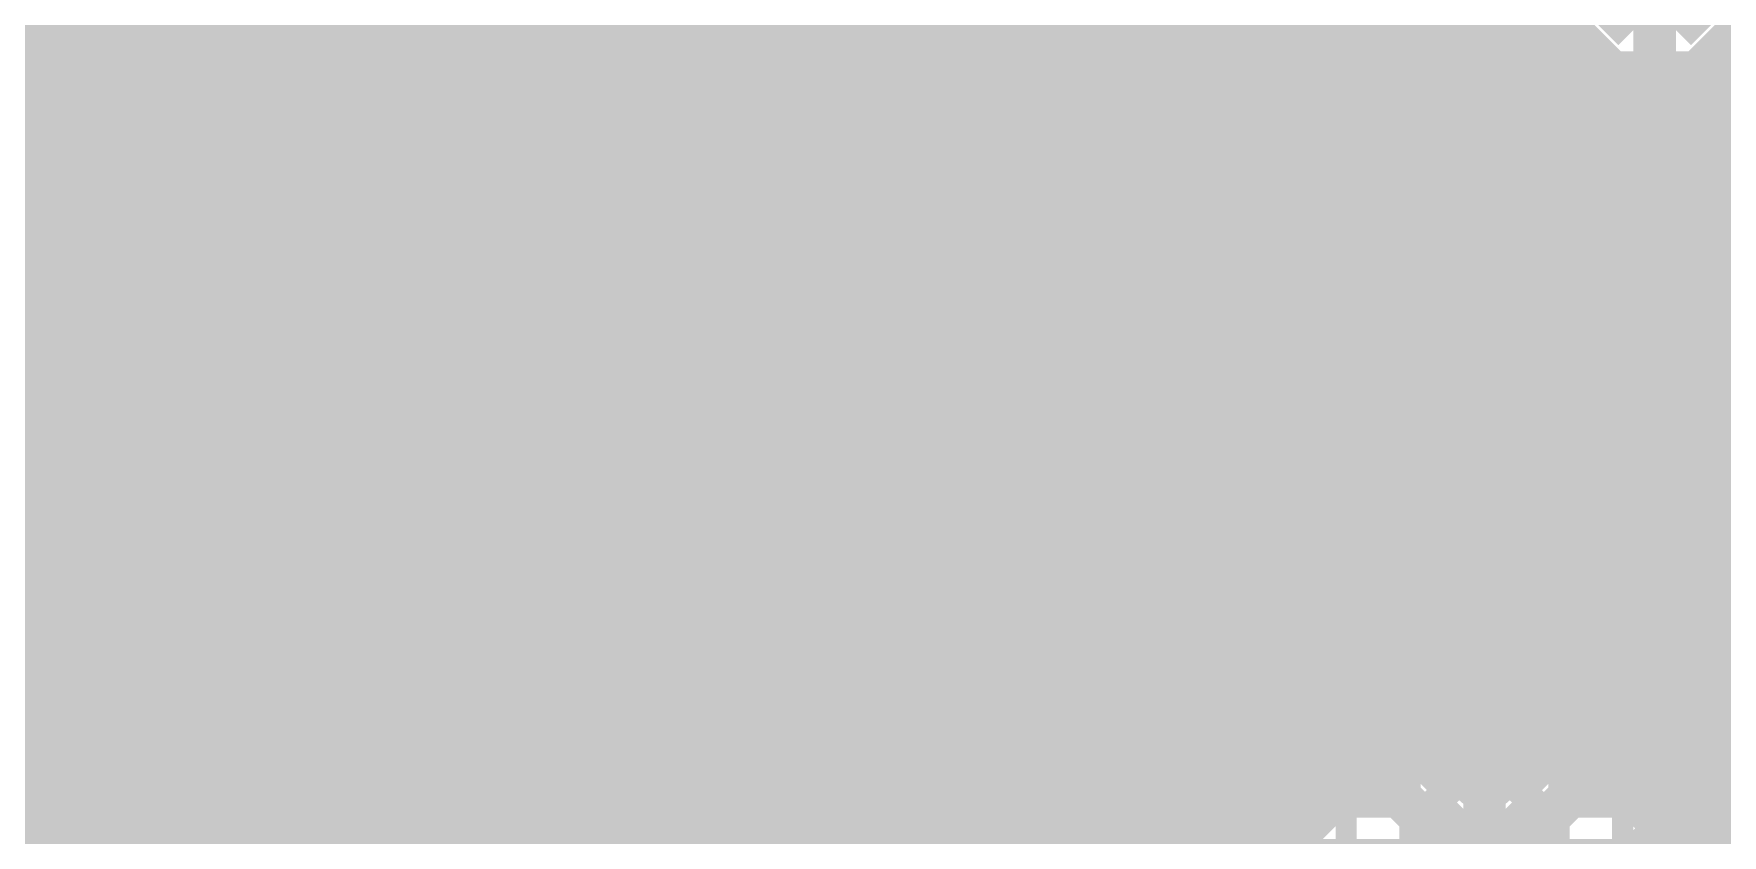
# Model space of a CAD drawing. Extents: x -5 to 157, y -120 to 103.
# Drawn here: x 12.68 to 22.76, y -7.22 to -2.44 of the extents above; entities that cross this region are included whole.
import ezdxf

# ---------------------------------------------------------------- set-up
doc = ezdxf.new("R2010")
doc.units = 0
doc.header["$MEASUREMENT"] = 0
doc.layers.get('0').update_dxf_attribs({"linetype": 'CONTINUOUS'})
for name, color, linetype in [('22-304-2_BOT', 7, 'CONTINUOUS'), ('22-304-2_DRD', 7, 'CONTINUOUS'), ('22-304-2_DRL', 2, 'CONTINUOUS'), ('22-304-2_IN1', 4, 'CONTINUOUS'), ('22-304-2_IN2', 3, 'CONTINUOUS'), ('22-304-2_SMB', 5, 'CONTINUOUS'), ('22-304-2_SPB', 14, 'CONTINUOUS'), ('22-304-2_SSB', 12, 'CONTINUOUS'), ('22-304-2_TOP', 13, 'CONTINUOUS'), ('THRUHOLE_TAP', 7, 'CONTINUOUS')]:
    doc.layers.add(name, color=color, linetype=linetype)

# ---------------------------------------------------------------- blocks, each defined once
blk = doc.blocks.new('ROUND_39')
at = {"const_width": 0.40005}
blk.add_lwpolyline([(-0.200024, 0, 1), (0.200024, 0, 1)], format="xyb", close=True, dxfattribs=at)
blk = doc.blocks.new('OBLONG_70')
at = {"const_width": 0.2794}
blk.add_lwpolyline([(0.7493, 0), (-0.7493, 0)], dxfattribs=at)
at = {"const_width": 0.1397}
for points in [[(-0.81915, 0, 1), (-0.67945, 0, 1)], [(0.67945, 0, 1), (0.81915, 0, 1)]]:
    blk.add_lwpolyline(points, format="xyb", close=True, dxfattribs=at)
blk = doc.blocks.new('RECTANGLE_71')
blk.add_solid([(0.889, 0.1397), (0.889, -0.1397), (-0.889, 0.1397), (-0.889, -0.1397)])
blk = doc.blocks.new('ROUND_88')
at = {"const_width": 0.10033}
blk.add_lwpolyline([(-0.050164, 0, 1), (0.050164, 0, 1)], format="xyb", close=True, dxfattribs=at)
blk = doc.blocks.new('ROUND_42')
at = {"const_width": 0.40005}
blk.add_lwpolyline([(-0.200024, 0, 1), (0.200024, 0, 1)], format="xyb", close=True, dxfattribs=at)
blk = doc.blocks.new('ROUND_80')
at = {"const_width": 0.10033}
blk.add_lwpolyline([(-0.050164, 0, 1), (0.050164, 0, 1)], format="xyb", close=True, dxfattribs=at)

msp = doc.modelspace()

# ---------------------------------------------------------------- linework, layer by layer
at = {"layer": '22-304-2_BOT', "const_width": 0.254}
for points in [[(2.54, 29.845), (5.08, 29.845), (9.017, 25.908), (9.017, 10.16), (10.414, 8.763), (10.414, 5.842), (13.335, 2.921), (13.335, -2.286), (13.6271, -2.5781), (16.4338, -2.5781)], [(2.54, 27.305), (6.731, 27.305), (8.509, 25.527), (8.509, 9.906), (9.906, 8.509), (9.906, 5.08), (12.827, 2.159), (12.827, -2.54), (13.36548, -3.07848), (16.4338, -3.07848)], [(24.13, -22.7838), (24.13, -22.479), (17.526, -15.875), (17.526, -8.763), (20.193, -6.096), (20.193, -3.048), (22.41804, -0.82296), (22.41804, 1.905)], [(22.352, -2.032), (22.352, -5.08), (22.91842, -5.64642), (22.91842, -9.5631)], [(22.225, -22.7838), (22.225, -21.336), (17.018, -16.129), (17.018, -8.509), (19.685, -5.842), (19.685, -2.54), (19.22272, -2.07772), (16.4338, -2.07772)], [(21.60016, -2.54), (20.828, -3.30962)], [(21.5138, -2.62382), (21.5138, -6.83514)], [(21.63572, -2.5908), (21.54682, -2.5908)], [(18.95856, -2.71272), (17.8308, -2.71272)], [(17.8562, -2.71272), (17.8562, -6.77164)], [(18.0848, -2.71272), (18.0848, -6.54304)], [(18.3134, -2.71272), (18.3134, -6.31444)], [(18.542, -2.71272), (18.542, -6.08584)], [(18.7706, -2.71272), (18.7706, -5.85724)], [(18.95856, -2.71272), (19.05, -2.80162)], [(21.717, -2.6797), (21.717, -5.08)], [(19.05, -2.8194), (17.78254, -2.8194)], [(18.9992, -2.75082), (18.9992, -5.62864)], [(19.05, -2.80162), (19.05, -5.57784)], [(21.717, -2.8194), (21.31822, -2.8194)], [(21.2852, -2.85242), (21.2852, -6.92404)], [(19.05, -3.048), (17.8308, -3.048)], [(21.717, -3.048), (21.08962, -3.048)], [(21.0566, -3.08102), (21.0566, -6.78434)], [(10.0838, -3.175), (10.98804, -4.07924), (16.4338, -4.07924)], [(11.5062, -3.175), (11.91006, -3.57886), (16.4338, -3.57886)], [(19.05, -3.2766), (17.80032, -3.2766)], [(20.828, -3.30962), (20.828, -6.096)], [(21.717, -3.2766), (20.86102, -3.2766)], [(16.4338, -5.08), (17.78, -5.08), (18.034, -4.826), (18.034, -3.4798)], [(18.034, -3.4798), (18.034, -4.826), (17.78, -5.08), (16.4338, -5.08)], [(16.4338, -5.08), (17.78, -5.08), (18.034, -4.826), (18.034, -3.4798)], [(19.05, -3.5052), (17.82572, -3.5052)], [(21.717, -3.5052), (20.828, -3.5052)], [(19.05, -3.7338), (17.81048, -3.7338)], [(21.717, -3.7338), (20.828, -3.7338)], [(19.05, -3.9624), (17.82064, -3.9624)], [(21.717, -3.9624), (20.828, -3.9624)], [(19.05, -4.191), (17.82064, -4.191)], [(21.717, -4.191), (20.828, -4.191)], [(19.05, -4.4196), (17.81048, -4.4196)], [(21.717, -4.4196), (20.828, -4.4196)], [(19.05, -4.6482), (17.82572, -4.6482)], [(21.717, -4.6482), (20.828, -4.6482)], [(19.05, -4.8768), (17.75714, -4.8768)], [(21.717, -4.8768), (20.828, -4.8768)], [(17.6276, -5.04952), (17.6276, -5.10794)], [(19.05, -5.1054), (17.62252, -5.1054)], [(21.717, -5.1054), (20.828, -5.1054)], [(21.7424, -5.2578), (21.7424, -6.74116)], [(19.05, -5.334), (17.78254, -5.334)], [(21.77034, -5.334), (20.828, -5.334)], [(19.05, -5.5626), (17.8308, -5.5626)], [(21.93544, -5.5626), (20.828, -5.5626)], [(21.9075, -5.53212), (22.28342, -5.90804)], [(16.4338, -5.58038), (11.33602, -5.58038), (11.2014, -5.715)], [(19.05, -5.57784), (17.8308, -6.79704)], [(21.971, -5.59562), (21.971, -6.71322)], [(18.83664, -5.7912), (17.79524, -5.7912)], [(22.16404, -5.7912), (20.828, -5.7912)], [(22.1996, -5.82422), (22.1996, -6.74116)], [(22.28342, -5.90804), (22.28342, -6.76656)], [(18.60804, -6.0198), (17.82826, -6.0198)], [(22.28342, -6.0198), (20.828, -6.0198)], [(10.0838, -10.16), (11.0998, -9.144), (12.192, -9.144), (15.25524, -6.08076), (16.4338, -6.08076)], [(20.828, -6.096), (20.828, -6.72084)], [(18.37944, -6.2484), (17.80794, -6.2484)], [(22.28342, -6.2484), (20.81022, -6.2484)], [(17.8308, -6.43382), (17.8308, -6.79704)], [(18.15084, -6.477), (17.8308, -6.477)], [(20.64258, -6.54558), (20.4343, -6.75132)], [(22.28342, -6.477), (20.701, -6.477)], [(18.91538, -9.5631), (18.91538, -8.26262), (20.574, -6.604), (21.336, -6.604)], [(20.5994, -6.58622), (20.5994, -6.7183)], [(17.92224, -6.7056), (17.8308, -6.7056)], [(22.28342, -6.7056), (20.48002, -6.7056)], [(21.37664, -6.9342), (21.29536, -6.9342)]]:
    msp.add_lwpolyline(points, dxfattribs=at)
for points in [[(21.60016, -2.54, 0.0503132), (21.71677, -2.67993)], [(17.78, -2.82702, 0.041362), (17.81283, -2.72537)], [(17.8308, -3.07848, 0.1000102), (17.78, -2.82702)], [(17.78, -3.3274, 0.0990958), (17.82982, -3.07848)], [(17.8308, -3.57886, 0.1000102), (17.78, -3.3274)], [(17.78, -3.82778, 0.0990958), (17.82982, -3.57886)], [(17.8308, -4.07924, 0.1000102), (17.78, -3.82778)], [(17.78, -4.32816, 0.0990958), (17.82982, -4.07924)], [(17.8308, -4.57962, 0.1000102), (17.78, -4.32816)], [(17.59458, -5.08, 0.2242978), (17.83094, -4.57962)], [(17.8308, -5.58038, 0.2242981), (17.59449, -5.08011)], [(21.717, -5.08, 0.1989118), (21.90299, -5.52901)], [(21.717, -5.08, 0.1989118), (21.90299, -5.52901)], [(17.78, -5.8293, 0.0990958), (17.82982, -5.58038)], [(17.8308, -6.08076, 0.1000102), (17.78, -5.8293)], [(17.78, -6.32968, 0.0990958), (17.82982, -6.08076)], [(20.64258, -6.54558, 0.1989124), (20.8288, -6.096)], [(20.64258, -6.54558, 0.1989124), (20.8288, -6.096)], [(17.81302, -6.43382, 0.0422688), (17.77927, -6.32998)], [(20.701, -6.71322, 0.0746087), (20.43486, -6.75315)], [(21.336, -6.9723, 0.1963405), (20.701, -6.71295)], [(21.971, -6.71322, 0.1963406), (21.33619, -6.97249)], [(22.28342, -6.76656, 0.0879558), (21.971, -6.71117)]]:
    msp.add_lwpolyline(points, format="xyb", dxfattribs=at)
at = {"layer": '22-304-2_DRD', "const_width": 0.254}
for points in [[(22.225, -2.413), (21.971, -2.159)], [(22.733, -2.159), (22.479, -2.413)], [(21.717, -2.286), (22.098, -2.667)], [(22.606, -2.667), (22.987, -2.286)], [(22.479, -2.413), (22.225, -2.413)], [(22.098, -2.667), (22.606, -2.667)], [(17.78, -2.8448), (17.399, -3.2258)], [(17.78, -2.8448), (17.399, -3.2258)], [(17.78, -2.8448), (17.399, -3.2258)], [(18.288, -2.8448), (17.78, -2.8448)], [(18.288, -2.8448), (17.78, -2.8448)], [(18.288, -2.8448), (17.78, -2.8448)], [(18.669, -3.2258), (18.288, -2.8448)], [(18.669, -3.2258), (18.288, -2.8448)], [(18.669, -3.2258), (18.288, -2.8448)], [(17.78, -3.0988), (17.78, -3.2258)], [(17.907, -3.0988), (17.78, -3.0988)], [(17.78, -3.0988), (17.78, -3.2258)], [(17.907, -3.0988), (17.78, -3.0988)], [(17.78, -3.0988), (17.78, -3.2258)], [(17.907, -3.0988), (17.78, -3.0988)], [(17.907, -3.2258), (17.907, -3.0988)], [(17.907, -3.2258), (17.907, -3.0988)], [(17.907, -3.2258), (17.907, -3.0988)], [(18.161, -3.0988), (18.161, -3.2258)], [(18.288, -3.0988), (18.161, -3.0988)], [(18.161, -3.0988), (18.161, -3.2258)], [(18.288, -3.0988), (18.161, -3.0988)], [(18.161, -3.0988), (18.161, -3.2258)], [(18.288, -3.0988), (18.161, -3.0988)], [(18.288, -3.2258), (18.288, -3.0988)], [(18.288, -3.2258), (18.288, -3.0988)], [(18.288, -3.2258), (18.288, -3.0988)], [(17.399, -3.2258), (17.399, -3.7338)], [(17.399, -3.2258), (17.399, -3.7338)], [(17.399, -3.2258), (17.399, -3.7338)], [(17.78, -3.2258), (17.907, -3.2258)], [(17.78, -3.2258), (17.907, -3.2258)], [(17.78, -3.2258), (17.907, -3.2258)], [(18.161, -3.2258), (18.288, -3.2258)], [(18.161, -3.2258), (18.288, -3.2258)], [(18.161, -3.2258), (18.288, -3.2258)], [(18.669, -3.7338), (18.669, -3.2258)], [(18.669, -3.7338), (18.669, -3.2258)], [(18.669, -3.7338), (18.669, -3.2258)], [(17.907, -3.8608), (17.653, -3.6068)], [(17.907, -3.8608), (17.653, -3.6068)], [(17.907, -3.8608), (17.653, -3.6068)], [(18.415, -3.6068), (18.161, -3.8608)], [(18.415, -3.6068), (18.161, -3.8608)], [(18.415, -3.6068), (18.161, -3.8608)], [(17.399, -3.7338), (17.78, -4.1148)], [(17.399, -3.7338), (17.78, -4.1148)], [(17.399, -3.7338), (17.78, -4.1148)], [(18.288, -4.1148), (18.669, -3.7338)], [(18.288, -4.1148), (18.669, -3.7338)], [(18.288, -4.1148), (18.669, -3.7338)], [(18.161, -3.8608), (17.907, -3.8608)], [(18.161, -3.8608), (17.907, -3.8608)], [(18.161, -3.8608), (17.907, -3.8608)], [(17.78, -4.1148), (18.288, -4.1148)], [(17.78, -4.1148), (18.288, -4.1148)], [(17.78, -4.1148), (18.288, -4.1148)], [(21.082, -5.969), (20.701, -6.35)], [(21.59, -5.969), (21.082, -5.969)], [(21.971, -6.35), (21.59, -5.969)], [(21.082, -6.223), (21.082, -6.35)], [(21.209, -6.223), (21.082, -6.223)], [(21.209, -6.35), (21.209, -6.223)], [(21.463, -6.223), (21.463, -6.35)], [(21.59, -6.223), (21.463, -6.223)], [(21.59, -6.35), (21.59, -6.223)], [(20.701, -6.35), (20.701, -6.858)], [(21.082, -6.35), (21.209, -6.35)], [(21.463, -6.35), (21.59, -6.35)], [(21.971, -6.858), (21.971, -6.35)], [(21.209, -6.985), (20.955, -6.731)], [(21.717, -6.731), (21.463, -6.985)], [(20.701, -6.858), (21.082, -7.239)], [(21.59, -7.239), (21.971, -6.858)], [(20.447, -6.985), (20.066, -7.366)], [(20.955, -6.985), (20.447, -6.985)], [(21.336, -7.366), (20.955, -6.985)], [(21.463, -6.985), (21.209, -6.985)], [(21.717, -6.985), (21.336, -7.366)], [(22.225, -6.985), (21.717, -6.985)], [(22.606, -7.366), (22.225, -6.985)], [(20.447, -7.239), (20.447, -7.366)], [(20.574, -7.239), (20.447, -7.239)], [(20.574, -7.366), (20.574, -7.239)], [(20.828, -7.239), (20.828, -7.366)], [(20.955, -7.239), (20.828, -7.239)], [(20.955, -7.366), (20.955, -7.239)], [(21.082, -7.239), (21.59, -7.239)], [(21.717, -7.239), (21.717, -7.366)], [(21.844, -7.239), (21.717, -7.239)], [(21.844, -7.366), (21.844, -7.239)], [(22.098, -7.239), (22.098, -7.366)], [(22.225, -7.239), (22.098, -7.239)], [(22.225, -7.366), (22.225, -7.239)]]:
    msp.add_lwpolyline(points, dxfattribs=at)
at = {"layer": '22-304-2_IN1', "const_width": 0.254}
for points in [[(19.304, 10.922), (19.304, -14.6304)], [(19.5326, 10.922), (19.5326, -14.58722)], [(19.0754, 9.59612), (19.0754, -14.76756)], [(18.8468, 9.31672), (18.8468, -15.1511)], [(18.6182, 9.20496), (18.6182, -3.04292)], [(19.7612, 4.57708), (19.7612, -14.61516)], [(19.9898, 4.25704), (19.9898, -7.4549)], [(20.2184, 4.13258), (20.2184, -7.07136)], [(12.6746, 3.937), (12.6746, -16.002)], [(12.9032, 3.937), (12.9032, -16.002)], [(13.1318, 3.937), (13.1318, -16.002)], [(13.3604, 3.937), (13.3604, -16.002)], [(16.1036, 3.937), (16.1036, -16.002)], [(16.3322, 3.937), (16.3322, -16.002)], [(16.5608, 3.937), (16.5608, -16.002)], [(16.7894, 3.937), (16.7894, -16.002)], [(17.018, 3.937), (17.018, -16.002)], [(17.2466, 3.937), (17.2466, -16.002)], [(17.4752, 3.937), (17.4752, -3.0099)], [(17.7038, 3.937), (17.7038, -2.82956)], [(17.9324, 3.937), (17.9324, -2.7559)], [(18.161, 3.937), (18.161, -2.76098)], [(18.3896, 3.937), (18.3896, -2.84226)], [(15.875, 2.65176), (15.875, -16.002)], [(15.6464, 2.49936), (15.6464, -16.002)], [(15.1892, 2.46634), (15.1892, -16.002)], [(15.4178, 2.44602), (15.4178, -16.002)], [(14.9606, -0.52832), (14.9606, -16.002)], [(20.447, -0.61214), (20.447, -6.9342)], [(21.59, -0.77724), (21.59, -5.9182)], [(20.6756, -0.85852), (20.6756, -6.29412)], [(21.3614, -0.9271), (21.3614, -5.87502)], [(20.9042, -0.96266), (20.9042, -6.01472)], [(21.1328, -0.98044), (21.1328, -5.90296)], [(13.589, -1.62814), (13.589, -16.002)], [(14.732, -1.79324), (14.732, -16.002)], [(13.8176, -1.87452), (13.8176, -16.002)], [(14.0462, -1.97866), (14.0462, -16.002)], [(14.2748, -1.99644), (14.2748, -16.002)], [(14.5034, -1.9431), (14.5034, -16.002)], [(21.80336, -2.5146), (4.445, -2.5146)], [(21.8186, -2.52984), (21.8186, -6.05536)], [(22.1869, -2.7432), (4.445, -2.7432)], [(22.0472, -2.69494), (22.0472, -6.4389)], [(22.5044, -2.74574), (22.5044, -7.12216)], [(25.46096, -2.7432), (22.51456, -2.7432)], [(22.733, -2.6543), (22.733, -15.85976)], [(22.2758, -2.75844), (22.2758, -6.95706)], [(17.51076, -2.9718), (4.445, -2.9718)], [(25.57272, -2.9718), (18.55724, -2.9718)], [(17.35836, -3.2004), (4.445, -3.2004)], [(25.85212, -3.2004), (18.7071, -3.2004)], [(17.30502, -3.429), (4.445, -3.429)], [(36.322, -3.429), (18.76044, -3.429)], [(17.32534, -3.6576), (4.445, -3.6576)], [(25.59812, -3.6576), (18.74266, -3.6576)], [(17.42694, -3.8862), (4.445, -3.8862)], [(17.4752, -3.9497), (17.4752, -16.002)], [(18.6182, -3.91668), (18.6182, -16.002)], [(25.31872, -3.8862), (18.63852, -3.8862)], [(17.67332, -4.1148), (4.445, -4.1148)], [(17.7038, -4.13004), (17.7038, -16.002)], [(18.3896, -4.11734), (18.3896, -16.002)], [(25.20696, -4.1148), (18.39214, -4.1148)], [(17.9324, -4.20116), (17.9324, -16.002)], [(18.161, -4.19862), (18.161, -16.002)], [(25.17902, -4.3434), (4.445, -4.3434)], [(25.2222, -4.572), (4.445, -4.572)], [(25.35936, -4.8006), (6.46684, -4.8006)], [(25.43556, -5.0292), (6.63194, -5.0292)], [(25.2603, -5.2578), (6.69544, -5.2578)], [(25.19172, -5.4864), (6.68274, -5.4864)], [(25.1968, -5.715), (6.70814, -5.715)], [(21.02612, -5.9436), (6.95452, -5.9436)], [(25.28316, -5.9436), (21.64588, -5.9436)], [(20.74672, -6.1722), (10.28192, -6.1722)], [(25.4889, -6.1722), (21.92274, -6.1722)], [(20.63496, -6.4008), (10.60196, -6.4008)], [(36.322, -6.4008), (22.03704, -6.4008)], [(20.60702, -6.6294), (10.72642, -6.6294)], [(36.322, -6.6294), (22.06498, -6.6294)], [(22.0472, -6.76656), (22.0472, -6.89356)], [(20.6502, -6.858), (10.76198, -6.858)], [(36.322, -6.858), (22.01926, -6.858)], [(20.20316, -7.0866), (10.72642, -7.0866)], [(36.322, -7.0866), (22.46884, -7.0866)], [(20.03806, -7.3152), (10.60196, -7.3152)], [(36.322, -7.3152), (22.63394, -7.3152)]]:
    msp.add_lwpolyline(points, dxfattribs=at)
for points in [[(21.62302, -2.032, 0.4142136), (22.352, -2.76098)], [(22.352, -2.76098, 0.4142136), (23.08098, -2.032)], [(18.034, -2.75082, 0.4142136), (17.30502, -3.4798)], [(18.034, -2.75082, 0.4142136), (17.30502, -3.4798)], [(18.76298, -3.4798, 0.4142136), (18.034, -2.75082)], [(18.76298, -3.4798, 0.4142136), (18.034, -2.75082)], [(17.30502, -3.4798, 0.4142136), (18.034, -4.20878)], [(17.30502, -3.4798, 0.4142136), (18.034, -4.20878)], [(18.034, -4.20878, 0.4142136), (18.76298, -3.4798)], [(18.034, -4.20878, 0.4142136), (18.76298, -3.4798)], [(21.336, -5.87502, 0.4142136), (20.60702, -6.604)], [(22.06498, -6.604, 0.4142136), (21.336, -5.87502)], [(20.60702, -6.604, 0.101454), (20.66583, -6.89085)], [(22.00656, -6.89102, 0.1014546), (22.0654, -6.604)], [(20.66544, -6.89102, 0.4000085), (19.97202, -7.62)], [(22.69998, -7.62, 0.4000078), (22.00656, -6.89102)]]:
    msp.add_lwpolyline(points, format="xyb", dxfattribs=at)
at = {"layer": '22-304-2_IN2', "const_width": 0.254}
for points in [[(17.1704, 30.62478), (17.1704, -21.09978)], [(19.2278, 24.60752), (19.2278, -13.05052)], [(17.399, 24.50592), (17.399, -21.32838)], [(18.9992, 24.27986), (18.9992, -13.20546)], [(17.6276, 24.23414), (17.6276, -21.55698)], [(17.8562, 24.08682), (17.8562, -21.78558)], [(18.7706, 24.11222), (18.7706, -13.50264)], [(18.0848, 24.01316), (18.0848, -22.01418)], [(18.3134, 23.99284), (18.3134, -22.24278)], [(18.542, 24.02332), (18.542, -22.47138)], [(16.9418, 10.80262), (16.9418, -20.87118)], [(16.7132, 10.58672), (16.7132, -20.64258)], [(16.4846, 10.46734), (16.4846, -9.60628)], [(13.0556, 6.96722), (13.0556, -16.98498)], [(12.5984, 6.84784), (12.5984, -16.52778)], [(12.827, 6.87832), (12.827, -16.75638)], [(19.4564, 4.55676), (19.4564, -12.96924)], [(21.2852, 4.23418), (21.2852, -6.77672)], [(19.685, 4.13766), (19.685, -7.47522)], [(19.9136, 3.9497), (19.9136, -6.96214)], [(21.0566, 4.0005), (21.0566, -6.65734)], [(20.1422, 3.84556), (20.1422, -6.75894)], [(20.5994, 3.81), (20.5994, -6.59892)], [(20.828, 3.8735), (20.828, -6.60146)], [(20.3708, 3.80238), (20.3708, -6.64718)], [(16.256, 2.66192), (16.256, -9.35228)], [(16.0274, 2.39014), (16.0274, -9.21766)], [(15.7988, 2.24282), (15.7988, -9.14908)], [(15.5702, 2.16916), (15.5702, -9.13384)], [(15.3416, -0.3937), (15.3416, -9.17194)], [(13.2842, -1.68148), (13.2842, -17.21358)], [(15.113, -1.78308), (15.113, -9.26846)], [(13.5128, -2.00914), (13.5128, -17.44218)], [(14.8844, -2.05486), (14.8844, -9.44626)], [(13.7414, -2.17424), (13.7414, -17.67078)], [(14.6558, -2.19964), (14.6558, -9.81202)], [(13.97, -2.26314), (13.97, -17.89938)], [(14.1986, -2.29616), (14.1986, -18.12798)], [(14.4272, -2.27584), (14.4272, -18.35658)], [(21.37918, -2.3622), (9.64184, -2.3622)], [(21.49094, -2.5908), (9.86028, -2.5908)], [(21.5138, -2.62382), (21.5138, -6.70052)], [(21.69414, -2.8194), (9.97966, -2.8194)], [(21.7424, -2.8575), (21.7424, -6.61924)], [(22.20722, -3.048), (10.03554, -3.048)], [(21.971, -2.9845), (21.971, -6.59384)], [(22.1996, -3.04546), (22.1996, -6.61924)], [(34.66846, -3.048), (22.49678, -3.048)], [(22.6568, -3.01244), (22.6568, -6.85546)], [(22.4282, -3.05562), (22.4282, -6.70052)], [(34.84626, -3.2766), (10.03808, -3.2766)], [(25.28062, -3.5052), (9.98728, -3.5052)], [(25.06472, -3.7338), (9.87806, -3.7338)], [(24.94534, -3.9624), (9.67486, -3.9624)], [(24.88946, -4.191), (9.16178, -4.191)], [(24.88692, -4.4196), (6.43382, -4.4196)], [(24.93518, -4.6482), (6.731, -4.6482)], [(25.04694, -4.8768), (6.88848, -4.8768)], [(25.0063, -5.1054), (6.96976, -5.1054)], [(24.91994, -5.334), (6.99516, -5.334)], [(24.88946, -5.5626), (7.00786, -5.5626)], [(24.90978, -5.7912), (7.21106, -5.7912)], [(24.98852, -6.0198), (7.32028, -6.0198)], [(25.13584, -6.2484), (7.37108, -6.2484)], [(25.41524, -6.477), (7.36854, -6.477)], [(20.23364, -6.7056), (7.31266, -6.7056)], [(21.50364, -6.7056), (21.16582, -6.7056)], [(34.77514, -6.7056), (22.43582, -6.7056)], [(19.93646, -6.9342), (7.19328, -6.9342)], [(34.57194, -6.9342), (22.733, -6.9342)], [(19.78152, -7.1628), (6.97484, -7.1628)]]:
    msp.add_lwpolyline(points, dxfattribs=at)
for points in [[(21.32584, -2.032, 0.4142136), (22.352, -3.05816)], [(22.352, -3.05816, 0.4142136), (23.37816, -2.032)], [(20.701, -6.59384, 0.4142136), (19.67484, -7.62)], [(21.336, -6.81228, 0.1681193), (20.701, -6.59256)], [(21.971, -6.59384, 0.1681195), (21.33679, -6.81329)], [(22.99716, -7.62, 0.4142136), (21.971, -6.59384)]]:
    msp.add_lwpolyline(points, format="xyb", dxfattribs=at)
at = {"layer": '22-304-2_SSB', "const_width": 0.1524}
msp.add_lwpolyline([(18.923, 0.635), (26.67, 0.635), (26.67, -8.255), (17.78, -8.255), (17.78, -0.508), (18.923, 0.635)], dxfattribs=at)
at = {"layer": '22-304-2_TOP', "const_width": 0.254}
for points in [[(22.352, -2.93878, 0.4142136), (23.25878, -2.032)], [(12.50442, -2.48158, 0.1989124), (12.954, -2.6678)], [(21.7043, -2.667, 0.2014867), (22.352, -2.93905)], [(21.844, -3.683, 0.1989124), (21.39499, -3.86899)], [(21.844, -3.683, 0.1989124), (21.39499, -3.86899)], [(21.69922, -6.35, 0.1674129), (22.0903, -6.21528)], [(21.69922, -6.35, 0.1674129), (22.0903, -6.21528)], [(20.701, -6.71322, 0.2014867), (20.05349, -6.98519)], [(21.336, -6.9723, 0.1963405), (20.701, -6.71295)], [(21.971, -6.71322, 0.1963406), (21.33619, -6.97249)]]:
    msp.add_lwpolyline(points, format="xyb", dxfattribs=at)
for points in [[(12.65174, -2.5908), (9.71042, -2.5908)], [(12.5984, -2.55778), (12.5984, -3.937)], [(12.827, -2.6543), (12.827, -3.937)], [(21.7043, -2.667), (12.954, -2.667)], [(13.0556, -2.667), (13.0556, -3.937)], [(13.2842, -2.667), (13.2842, -3.937)], [(13.5128, -2.667), (13.5128, -3.937)], [(13.7414, -2.667), (13.7414, -3.937)], [(13.97, -2.667), (13.97, -3.937)], [(14.1986, -2.667), (14.1986, -3.937)], [(14.4272, -2.667), (14.4272, -3.937)], [(14.6558, -2.667), (14.6558, -3.937)], [(14.8844, -2.667), (14.8844, -3.937)], [(15.113, -2.667), (15.113, -3.937)], [(15.3416, -2.667), (15.3416, -3.937)], [(15.5702, -2.667), (15.5702, -3.937)], [(15.7988, -2.667), (15.7988, -3.937)], [(16.0274, -2.667), (16.0274, -3.937)], [(16.256, -2.667), (16.256, -3.937)], [(16.4846, -2.667), (16.4846, -3.937)], [(16.7132, -2.667), (16.7132, -3.937)], [(16.9418, -2.667), (16.9418, -3.937)], [(17.1704, -2.667), (17.1704, -3.937)], [(17.399, -2.667), (17.399, -3.937)], [(17.6276, -2.667), (17.6276, -3.937)], [(17.8562, -2.667), (17.8562, -3.937)], [(18.0848, -2.667), (18.0848, -3.937)], [(18.3134, -2.667), (18.3134, -3.937)], [(18.542, -2.667), (18.542, -3.937)], [(18.7706, -2.667), (18.7706, -3.937)], [(18.9992, -2.667), (18.9992, -3.937)], [(19.2278, -2.667), (19.2278, -3.937)], [(19.4564, -2.667), (19.4564, -3.937)], [(19.685, -2.667), (19.685, -3.937)], [(19.9136, -2.667), (19.9136, -3.937)], [(20.1422, -2.667), (20.1422, -3.937)], [(20.3708, -2.667), (20.3708, -3.937)], [(20.5994, -2.667), (20.5994, -3.937)], [(20.828, -2.667), (20.828, -3.937)], [(21.0566, -2.667), (21.0566, -3.937)], [(21.2852, -2.667), (21.2852, -3.937)], [(21.5138, -2.667), (21.5138, -3.77444)], [(21.7424, -2.7051), (21.7424, -3.69062)], [(21.89988, -2.8194), (9.85266, -2.8194)], [(34.6964, -2.8194), (22.80412, -2.8194)], [(21.971, -2.85496), (21.971, -3.683)], [(22.1996, -2.92608), (22.1996, -3.683)], [(22.4282, -2.93624), (22.4282, -3.683)], [(22.6568, -2.88544), (22.6568, -3.683)], [(34.80816, -3.048), (9.91616, -3.048)], [(35.02914, -3.2766), (9.9187, -3.2766)], [(25.50414, -3.5052), (9.86282, -3.5052)], [(21.59508, -3.7338), (9.73074, -3.7338)], [(25.2603, -3.683), (21.844, -3.683)], [(21.32584, -3.937), (9.50976, -3.937)], [(21.39442, -3.86842), (21.32584, -3.937)], [(5.969, -5.334), (6.731, -4.572), (21.59, -4.572), (21.844, -4.318), (25.908, -4.318)], [(25.91562, -5.58038), (21.844, -5.58038), (21.69922, -5.715), (6.985, -5.715), (6.35, -6.35)], [(22.47646, -6.21538), (21.98116, -6.71322)], [(22.44344, -6.2484), (22.04212, -6.2484)], [(22.47646, -6.21538), (22.09038, -6.21538)], [(22.1996, -6.21538), (22.1996, -6.49224)], [(22.4282, -6.21538), (22.4282, -6.26364)], [(21.69922, -6.35), (7.25678, -6.35)], [(12.5984, -6.35), (12.5984, -6.985)], [(12.827, -6.35), (12.827, -6.985)], [(13.0556, -6.35), (13.0556, -6.985)], [(13.2842, -6.35), (13.2842, -6.985)], [(13.5128, -6.35), (13.5128, -6.985)], [(13.7414, -6.35), (13.7414, -6.985)], [(13.97, -6.35), (13.97, -6.985)], [(14.1986, -6.35), (14.1986, -6.985)], [(14.4272, -6.35), (14.4272, -6.985)], [(14.6558, -6.35), (14.6558, -6.985)], [(14.8844, -6.35), (14.8844, -6.985)], [(15.113, -6.35), (15.113, -6.985)], [(15.3416, -6.35), (15.3416, -6.985)], [(15.5702, -6.35), (15.5702, -6.985)], [(15.7988, -6.35), (15.7988, -6.985)], [(16.0274, -6.35), (16.0274, -6.985)], [(16.256, -6.35), (16.256, -6.985)], [(16.4846, -6.35), (16.4846, -6.985)], [(16.7132, -6.35), (16.7132, -6.985)], [(16.9418, -6.35), (16.9418, -6.985)], [(17.1704, -6.35), (17.1704, -6.985)], [(17.399, -6.35), (17.399, -6.985)], [(17.6276, -6.35), (17.6276, -6.985)], [(17.8562, -6.35), (17.8562, -6.985)], [(18.0848, -6.35), (18.0848, -6.985)], [(18.3134, -6.35), (18.3134, -6.985)], [(18.542, -6.35), (18.542, -6.985)], [(18.7706, -6.35), (18.7706, -6.985)], [(18.9992, -6.35), (18.9992, -6.985)], [(19.2278, -6.35), (19.2278, -6.985)], [(19.4564, -6.35), (19.4564, -6.985)], [(19.685, -6.35), (19.685, -6.985)], [(19.9136, -6.35), (19.9136, -6.985)], [(20.1422, -6.35), (20.1422, -6.90372)], [(20.3708, -6.35), (20.3708, -6.77418)], [(20.5994, -6.35), (20.5994, -6.7183)], [(20.828, -6.35), (20.828, -6.72084)], [(21.0566, -6.35), (21.0566, -6.78434)], [(21.2852, -6.35), (21.2852, -6.92404)], [(21.5138, -6.35), (21.5138, -6.83514)], [(21.7424, -6.34746), (21.7424, -6.74116)], [(21.971, -6.28904), (21.971, -6.71322)], [(22.21484, -6.477), (7.24916, -6.477)], [(21.971, -7.62), (23.114, -6.477), (43.815, -6.477)], [(21.98624, -6.7056), (7.18566, -6.7056)], [(20.10664, -6.9342), (7.04342, -6.9342)], [(21.37664, -6.9342), (21.29536, -6.9342)], [(20.0533, -6.985), (8.128, -6.985)]]:
    msp.add_lwpolyline(points, dxfattribs=at)

# ---------------------------------------------------------------- block references
at = {"layer": '22-304-2_BOT'}
for name, p in [('OBLONG_70', (16.4338, -2.5781)), ('OBLONG_70', (16.4338, -3.07848)), ('ROUND_39', (18.034, -3.4798)), ('OBLONG_70', (16.4338, -3.57886)), ('OBLONG_70', (16.4338, -4.07924)), ('OBLONG_70', (16.4338, -4.57962)), ('OBLONG_70', (16.4338, -5.08)), ('OBLONG_70', (16.4338, -5.58038)), ('OBLONG_70', (16.4338, -6.08076)), ('ROUND_39', (21.336, -6.604)), ('OBLONG_70', (16.4338, -6.58114)), ('RECTANGLE_71', (16.4338, -7.08152))]:
    msp.add_blockref(name, p, dxfattribs=at)
at = {"layer": '22-304-2_DRL'}
for p in [(18.034, -3.4798), (21.336, -6.604)]:
    msp.add_blockref('ROUND_88', p, dxfattribs=at)
at = {"layer": '22-304-2_IN1'}
for name, p in [('ROUND_42', (18.034, -3.4798)), ('ROUND_39', (21.336, -6.604))]:
    msp.add_blockref(name, p, dxfattribs=at)
at = {"layer": '22-304-2_IN2'}
for name, p in [('ROUND_42', (18.034, -3.4798)), ('ROUND_39', (21.336, -6.604))]:
    msp.add_blockref(name, p, dxfattribs=at)
at = {"layer": '22-304-2_SMB'}
for name, p in [('OBLONG_70', (16.4338, -2.5781)), ('OBLONG_70', (16.4338, -3.07848)), ('OBLONG_70', (16.4338, -3.57886)), ('OBLONG_70', (16.4338, -4.07924)), ('OBLONG_70', (16.4338, -4.57962)), ('OBLONG_70', (16.4338, -5.08)), ('OBLONG_70', (16.4338, -5.58038)), ('OBLONG_70', (16.4338, -6.08076)), ('OBLONG_70', (16.4338, -6.58114)), ('RECTANGLE_71', (16.4338, -7.08152))]:
    msp.add_blockref(name, p, dxfattribs=at)
at = {"layer": '22-304-2_SPB'}
for name, p in [('OBLONG_70', (16.4338, -2.5781)), ('OBLONG_70', (16.4338, -3.07848)), ('OBLONG_70', (16.4338, -3.57886)), ('OBLONG_70', (16.4338, -4.07924)), ('OBLONG_70', (16.4338, -4.57962)), ('OBLONG_70', (16.4338, -5.08)), ('OBLONG_70', (16.4338, -5.58038)), ('OBLONG_70', (16.4338, -6.08076)), ('OBLONG_70', (16.4338, -6.58114)), ('RECTANGLE_71', (16.4338, -7.08152))]:
    msp.add_blockref(name, p, dxfattribs=at)
at = {"layer": '22-304-2_TOP'}
for p in [(18.034, -3.4798), (21.336, -6.604)]:
    msp.add_blockref('ROUND_39', p, dxfattribs=at)
at = {"layer": 'THRUHOLE_TAP'}
for p in [(18.034, -3.4798), (21.336, -6.604)]:
    msp.add_blockref('ROUND_80', p, dxfattribs=at)

doc.saveas('drawing.dxf')
